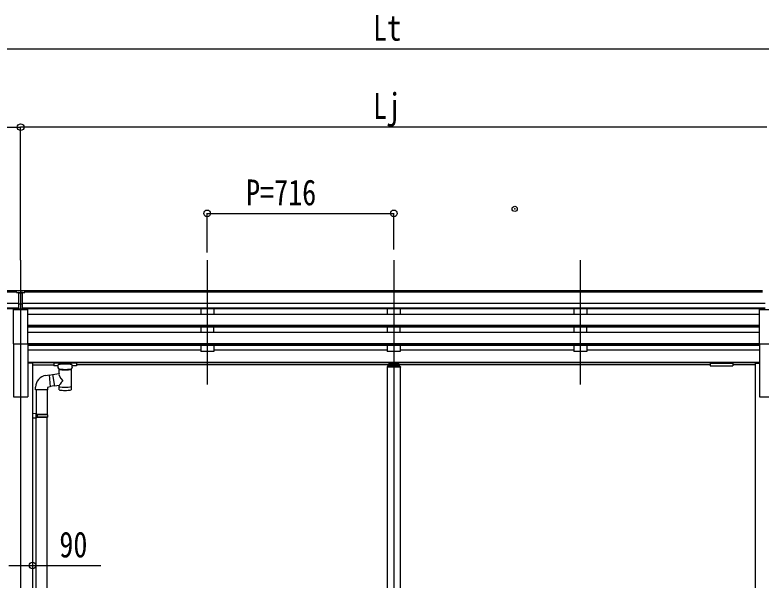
# Model space of a CAD drawing. Units: millimetres, scale not verified. Extents: x -12615 to 12615, y -8910 to 8910.
# Drawn here: x -3775 to -911, y -3294 to -1126 of the extents above; entities that cross this region are included whole.
import ezdxf
from ezdxf.enums import TextEntityAlignment as Align

# ---------------------------------------------------------------- set-up
doc = ezdxf.new("R2010")
doc.units = ezdxf.units.MM
doc.header["$LTSCALE"] = 40
doc.header["$PDMODE"] = 32
doc.header["$PDSIZE"] = 20
for name, color, linetype in [('0-3_YKK_12', 2, 'Continuous'), ('0-4_YKK_13', 4, 'Continuous'), ('0-5_YKK_A1', 4, 'Continuous'), ('0-6_YKK_D', 6, 'Continuous')]:
    doc.layers.add(name, color=color, linetype=linetype)
doc.styles.add('ＭＳ ゴシック', font='')
doc.styles.get('ＭＳ ゴシック').set_extended_font_data('MS Gothic')

msp = doc.modelspace()

# ---------------------------------------------------------------- linework, layer by layer
at = {"layer": '0-3_YKK_12'}
for p, q in [((-3036.79, -2066.08), (-3036.79, -2543.6)), ((-2320.79, -2066.08), (-2320.79, -2543.6)), ((-1604.79, -2066.08), (-1604.79, -2543.6)), ((-2320.79, -2470.49), (-2320.79, -4897.35))]:
    msp.add_line(p, q, dxfattribs=at)
msp.add_lwpolyline([(-3752.79, -2066.08), (-3752.79, -4990.49), (-3752.79, -5240.49)], dxfattribs=at)
at = {"layer": '0-4_YKK_13'}
for p, q in [((-3769.29, -2190.5), (-3769.29, -2182.66)), ((-3769.29, -2190.5), (-3759.29, -2190.5)), ((-3752.79, -2191.32), (-3759.29, -2190.92)), ((-3759.29, -2192.5), (-3746.29, -2192.5)), ((-3746.29, -2190.98), (-3752.79, -2191.3)), ((-3746.29, -2254.13), (-3746.29, -2188.85)), ((-3759.29, -2234.02), (-3752.79, -2234.19)), ((-3759.29, -2253.07), (-3752.79, -2253.46)), ((-3752.79, -2234.19), (-3746.29, -2234.02)), ((-3752.79, -2253.46), (-3746.29, -2253.07)), ((-3725.29, -2387.91), (-3725.29, -2256.12)), ((-3780.29, -2387.91), (-3725.29, -2387.91)), ((-916.29, -2387.91), (-861.29, -2387.91)), ((-3625.79, -2460.77), (-3625.79, -2471.53)), ((-3540.79, -2460.11), (-3623.79, -2460.11)), ((-3540.79, -2462.29), (-3623.79, -2462.29)), ((-3538.79, -2460.77), (-3538.79, -2471.53)), ((-3538.79, -2460.96), (-3538.79, -2462.51)), ((-2302.29, -2461.53), (-2339.29, -2461.53)), ((-2339.29, -2461.53), (-2339.29, -2469.97)), ((-2302.29, -2461.53), (-2302.29, -2469.97)), ((-1105.79, -2460.77), (-1105.79, -2471.53)), ((-1105.79, -2460.77), (-1105.79, -2471.53)), ((-1105.79, -2460.96), (-1105.79, -2462.51)), ((-1105.79, -2460.96), (-1105.79, -2462.51)), ((-1103.79, -2460.11), (-1020.79, -2460.11)), ((-1103.79, -2462.29), (-1020.79, -2462.29)), ((-1018.79, -2460.77), (-1018.79, -2471.53)), ((-3609.29, -2472.2), (-3623.79, -2472.2)), ((-3609.29, -2479), (-3609.29, -2468.73)), ((-3605.19, -2501.08), (-3605.19, -2483.49)), ((-3559.39, -2483.5), (-3559.37, -2563.8)), ((-3555.29, -2479), (-3555.29, -2468.73)), ((-3540.79, -2472.2), (-3555.29, -2472.2)), ((-2346.29, -2475.99), (-2346.29, -2477.49)), ((-2295.29, -2477.49), (-2346.29, -2477.49)), ((-2296.79, -2474.49), (-2344.79, -2474.49)), ((-2343.29, -2470.02), (-2343.29, -2474.49)), ((-2340.79, -2467.45), (-2339.29, -2467.45)), ((-2340.79, -2469.97), (-2340.79, -2474.49)), ((-2340.79, -2469.97), (-2339.29, -2469.97)), ((-2340.79, -2471.86), (-2300.79, -2471.86)), ((-2339.29, -2464.02), (-2302.29, -2464.02)), ((-2336.69, -2466.46), (-2336.69, -2466.94)), ((-2333.24, -2468.34), (-2333.24, -2468.68)), ((-2331.28, -2468.02), (-2331.28, -2468.35)), ((-2330.79, -2467.11), (-2330.79, -2469.79)), ((-2330.3, -2468.02), (-2330.3, -2468.35)), ((-2328.34, -2468.68), (-2328.34, -2468.34)), ((-2324.89, -2466.46), (-2324.89, -2466.94)), ((-2316.69, -2466.46), (-2316.69, -2466.94)), ((-2313.24, -2468.34), (-2313.24, -2468.68)), ((-2311.28, -2468.02), (-2311.28, -2468.35)), ((-2310.79, -2467.11), (-2310.79, -2469.79)), ((-2310.3, -2468.02), (-2310.3, -2468.35)), ((-2308.34, -2468.68), (-2308.34, -2468.34)), ((-2304.89, -2466.46), (-2304.89, -2466.94)), ((-2302.29, -2467.45), (-2300.79, -2467.45)), ((-2302.29, -2469.97), (-2300.79, -2469.97)), ((-2300.79, -2469.97), (-2300.79, -2474.49)), ((-2298.29, -2474.49), (-2298.29, -2470.02)), ((-2295.29, -2475.99), (-2295.29, -2477.49)), ((-1103.79, -2472.2), (-1020.79, -2472.2)), ((-3656.14, -2508.54), (-3643.62, -2506.98)), ((-3630.12, -2506.86), (-3643.45, -2508.93)), ((-3630.41, -2504.98), (-3605.19, -2501.07)), ((-3630.41, -2504.98), (-3623.39, -2550.24)), ((-3623.68, -2548.37), (-3639.78, -2550.86)), ((-3605.19, -2547.42), (-3623.39, -2550.24)), ((-3605.21, -2563.8), (-3605.19, -2547.17)), ((-3695.54, -2564.55), (-3695.54, -2553.64)), ((-3649.54, -2564.55), (-3695.54, -2564.55)), ((-3693.59, -2564.55), (-3693.59, -2655.85)), ((-3651.59, -2564.55), (-3651.59, -2658.41)), ((-3691.59, -2655.91), (-3707.59, -2655.44)), ((-3707.59, -2655.44), (-3707.59, -2673.38)), ((-3691.59, -2657.91), (-3693.59, -2657.91)), ((-3650.59, -2658.41), (-3693.59, -2658.41)), ((-3649.59, -2660.41), (-3693.59, -2660.41)), ((-3691.59, -2657.91), (-3691.59, -2655.91)), ((-3689.11, -2660.41), (-3688.68, -2658.41)), ((-3649.59, -2660.41), (-3650.59, -2658.41)), ((-3649.59, -2660.41), (-3649.59, -2668.41)), ((-3691.59, -2672.91), (-3707.59, -2673.38)), ((-3649.59, -2668.41), (-3693.59, -2668.41)), ((-3650.59, -2670.41), (-3693.59, -2670.41)), ((-3693.59, -3515.11), (-3693.59, -2672.97)), ((-3691.59, -2672.91), (-3691.59, -2670.91)), ((-3651.59, -3517.67), (-3651.59, -2670.41)), ((-3649.59, -2668.41), (-3650.59, -2670.41))]:
    msp.add_line(p, q, dxfattribs=at)
for points in [[(-3769.29, -2182.66), (-3751.29, -2182.5), (-3736.29, -2182.63)], [(-3746.29, -2254.13), (-3752.79, -2254.53), (-3759.29, -2254.13), (-3759.29, -2188.79)], [(-3746.29, -2190.46), (-3736.29, -2190.37), (-3736.29, -2182.63)], [(-3780.29, -2387.91), (-3780.29, -2256.12), (-3725.29, -2256.12)], [(-3746.29, -2235.12), (-3749.54, -2235.21), (-3752.79, -2235.29), (-3756.03, -2235.21), (-3759.29, -2235.12)], [(-916.29, -2387.91), (-916.29, -2256.12), (-861.29, -2256.12)], [(-3623.79, -2460.11), (-3624.14, -2460.11), (-3624.67, -2460.14), (-3625.12, -2460.19), (-3625.42, -2460.27), (-3625.59, -2460.37), (-3625.71, -2460.5), (-3625.78, -2460.68), (-3625.79, -2460.77)], [(-3538.79, -2460.77), (-3538.83, -2460.58), (-3538.91, -2460.44), (-3539.01, -2460.35), (-3539.11, -2460.29), (-3539.23, -2460.24), (-3539.52, -2460.18), (-3540.01, -2460.13), (-3540.55, -2460.11), (-3540.79, -2460.11)], [(-1105.79, -2460.77), (-1105.75, -2460.58), (-1105.67, -2460.44), (-1105.57, -2460.35), (-1105.47, -2460.29), (-1105.35, -2460.24), (-1105.05, -2460.18), (-1104.56, -2460.13), (-1104.02, -2460.11), (-1103.79, -2460.11)], [(-1105.79, -2460.77), (-1105.75, -2460.58), (-1105.67, -2460.44), (-1105.57, -2460.35), (-1105.47, -2460.29), (-1105.35, -2460.24), (-1105.05, -2460.18), (-1104.56, -2460.13), (-1104.02, -2460.11), (-1103.79, -2460.11)], [(-1020.79, -2460.11), (-1020.44, -2460.11), (-1019.91, -2460.14), (-1019.46, -2460.19), (-1019.15, -2460.27), (-1018.98, -2460.37), (-1018.86, -2460.5), (-1018.8, -2460.68), (-1018.79, -2460.77)], [(-3623.79, -2472.2), (-3624.14, -2472.19), (-3624.67, -2472.17), (-3625.12, -2472.12), (-3625.42, -2472.04), (-3625.59, -2471.94), (-3625.71, -2471.8), (-3625.78, -2471.62), (-3625.79, -2471.53)], [(-3605.19, -2483.49), (-3605.42, -2483.4), (-3606.78, -2482.66), (-3607.89, -2481.82), (-3608.65, -2480.95), (-3609.11, -2480.05), (-3609.28, -2479.17)], [(-3555.33, -2478.95), (-3555.3, -2479.3), (-3555.55, -2480.26), (-3556.07, -2481.14), (-3556.87, -2481.98), (-3557.99, -2482.78), (-3559.39, -2483.5)], [(-3538.79, -2471.53), (-3538.83, -2471.73), (-3538.91, -2471.86), (-3539.01, -2471.96), (-3539.11, -2472.02), (-3539.23, -2472.06), (-3539.52, -2472.13), (-3540.01, -2472.17), (-3540.55, -2472.19), (-3540.79, -2472.2)], [(-2332.26, -2468.57), (-2332.07, -2468.6), (-2331.99, -2468.6), (-2331.88, -2468.61), (-2331.71, -2468.6), (-2331.57, -2468.57), (-2331.44, -2468.53), (-2331.35, -2468.48), (-2331.3, -2468.42)], [(-2330.28, -2468.42), (-2330.22, -2468.48), (-2330.13, -2468.53), (-2330.01, -2468.57), (-2329.86, -2468.6), (-2329.69, -2468.61), (-2329.59, -2468.6), (-2329.51, -2468.6), (-2329.32, -2468.57)], [(-2312.26, -2468.57), (-2312.07, -2468.6), (-2311.99, -2468.6), (-2311.88, -2468.61), (-2311.71, -2468.6), (-2311.57, -2468.57), (-2311.44, -2468.53), (-2311.35, -2468.48), (-2311.3, -2468.42)], [(-2310.28, -2468.42), (-2310.22, -2468.48), (-2310.13, -2468.53), (-2310.01, -2468.57), (-2309.86, -2468.6), (-2309.69, -2468.61), (-2309.59, -2468.6), (-2309.51, -2468.6), (-2309.32, -2468.57)], [(-1105.79, -2471.53), (-1105.75, -2471.73), (-1105.67, -2471.86), (-1105.57, -2471.96), (-1105.47, -2472.02), (-1105.35, -2472.06), (-1105.05, -2472.13), (-1104.56, -2472.17), (-1104.02, -2472.19), (-1103.79, -2472.2)], [(-1105.79, -2471.53), (-1105.75, -2471.73), (-1105.67, -2471.86), (-1105.57, -2471.96), (-1105.47, -2472.02), (-1105.35, -2472.06), (-1105.05, -2472.13), (-1104.56, -2472.17), (-1104.02, -2472.19), (-1103.79, -2472.2)], [(-1020.79, -2472.2), (-1020.44, -2472.19), (-1019.91, -2472.17), (-1019.46, -2472.12), (-1019.15, -2472.04), (-1018.98, -2471.94), (-1018.86, -2471.8), (-1018.8, -2471.62), (-1018.79, -2471.53)], [(-3643.62, -2506.98), (-3639.61, -2552.81), (-3649.54, -2554.55), (-3649.54, -2564.55)], [(-3691.59, -2670.91), (-3693.59, -2670.91), (-3693.59, -2657.91)], [(-3689.11, -2660.41), (-3689.11, -2668.41), (-3688.68, -2670.41)]]:
    msp.add_lwpolyline(points, dxfattribs=at)
for centre, radius, start, end in [((-2344.79, -2475.99), 1.5, 90, 180), ((-2296.79, -2475.99), 1.5, 0, 90), ((-3649.63, -2553.99), 45.91, 98.14944, 179.55845)]:
    msp.add_arc(centre, radius, start, end, dxfattribs=at)
for centre, major_axis, ratio, start_param, end_param in [((-3728.22, -2192.81), (24.57, -1.51), 0.121868, 3.1422238, 3.1491027), ((-3623.79, -2462.51), (-2, 0), 0.109601, 4.712389, 6.2831853), ((-3540.79, -2462.51), (-2, 0), 0.109601, 3.1415927, 4.712389), ((-1103.79, -2462.51), (2, 0), 0.109601, 1.5707963, 3.1415927), ((-1103.79, -2462.51), (2, 0), 0.109601, 1.5707963, 3.1415927), ((-1020.79, -2462.51), (2, 0), 0.109601, 0, 1.5707963), ((-3582.29, -2468.73), (-27, 0), 0.122176, 3.1415927, 6.2831853), ((-3593.29, -2479), (-16, 0), 0.361356, 0, 0.0194874), ((-3582.28, -2483.96), (-22.92, 0.42), 0.07247, 0.0008089, 1.5716053), ((-3582.28, -2485.58), (-22.92, 0.42), 0.07247, 0.0008089, 1.5716053), ((-3582.3, -2483.96), (22.91, 0.42), 0.072511, 4.711586, 6.2823824), ((-3582.3, -2485.58), (22.91, 0.42), 0.072511, 4.711586, 6.2823824), ((-2340.79, -2470.02), (0, 2.57), 0.97237, 6.2831853, 7.8539816), ((-2330.79, -2466.46), (5.9, 0), 0.342073, 0, 3.1415927), ((-2330.79, -2461.17), (8.02, 0), 0.939674, 4.4018361, 4.5279947), ((-2330.79, -2461.5), (8.02, 0), 0.939674, 4.4018361, 4.5279947), ((-2330.79, -2460.5), (8.02, 0), 0.939674, 4.6512338, 4.7735441), ((-2330.79, -2461.17), (-8.02, 0), 0.939674, 1.7551906, 1.8813492), ((-2330.79, -2461.5), (-8.02, 0), 0.939674, 1.7551906, 1.8813492), ((-2310.79, -2466.46), (5.9, 0), 0.342073, 0, 3.1415927), ((-2310.79, -2461.17), (8.02, 0), 0.939674, 4.4018361, 4.5279947), ((-2310.79, -2461.5), (8.02, 0), 0.939674, 4.4018361, 4.5279947), ((-2310.79, -2460.5), (8.02, 0), 0.939674, 4.6512338, 4.7735441), ((-2310.79, -2461.17), (-8.02, 0), 0.939674, 1.7551906, 1.8813492), ((-2310.79, -2461.5), (-8.02, 0), 0.939674, 1.7551906, 1.8813492), ((-2300.79, -2470.02), (0, 2.57), 0.97237, 4.712389, 6.2831853), ((-3582.29, -2527.62), (22.81, -26.62), 0.234429, 3.1563334, 4.5976381), ((-3584.84, -2524.97), (-20.32, -22.25), 0.045535, 4.9756507, 6.2441899), ((-3582.29, -2563.8), (-22.92, 0), 0.101955, 6.2829723, 9.4248207), ((-3582.29, -2551.36), (-22.91, 0), 0.122865, 6.2831853, 9.424778)]:
    msp.add_ellipse(centre, major_axis=major_axis, ratio=ratio, start_param=start_param, end_param=end_param, dxfattribs=at)
for centre in [(-2330.79, -2466.94), (-2310.79, -2466.94)]:
    msp.add_ellipse(centre, major_axis=(5.9, 0), ratio=0.342073, dxfattribs=at)
at = {"layer": '0-5_YKK_A1'}
for p, q in [((-3769.29, -2184.07), (-6610.29, -2184.07)), ((-3769.29, -2189.29), (-6610.29, -2189.29)), ((-3746.29, -2189.29), (-3746.29, -2189.29)), ((-905.29, -2184.07), (-3736.29, -2184.07)), ((-905.29, -2189.29), (-3736.29, -2189.29)), ((-3759.29, -2232.82), (-6610.29, -2232.82)), ((-895.29, -2232.82), (-3746.29, -2232.82)), ((-3759.29, -2250.67), (-6610.29, -2250.67)), ((-3759.29, -2253.92), (-6610.29, -2253.92)), ((-895.29, -2250.67), (-3746.29, -2250.67)), ((-895.29, -2253.92), (-3746.29, -2253.92)), ((-3061.79, -2254.02), (-3061.79, -2274.49)), ((-3011.79, -2254.02), (-3011.79, -2274.49)), ((-2345.79, -2254.02), (-2345.79, -2274.49)), ((-2295.79, -2254.02), (-2295.79, -2274.49)), ((-1629.79, -2254.02), (-1629.79, -2274.49)), ((-1579.79, -2254.02), (-1579.79, -2274.49)), ((-916.29, -2274.49), (-3725.29, -2274.49)), ((-3011.79, -2274.49), (-3061.79, -2274.49)), ((-2295.79, -2274.49), (-2345.79, -2274.49)), ((-1579.79, -2274.49), (-1629.79, -2274.49)), ((-916.29, -2317.86), (-3725.29, -2317.86)), ((-916.29, -2319.36), (-3725.29, -2319.36)), ((-916.29, -2323.68), (-3725.29, -2323.68)), ((-916.29, -2344.6), (-3725.29, -2344.6)), ((-3061.79, -2323.68), (-3061.79, -2344.6)), ((-3011.79, -2344.6), (-3061.79, -2344.6)), ((-3011.79, -2344.6), (-3011.79, -2323.68)), ((-2345.79, -2323.68), (-2345.79, -2344.6)), ((-2295.79, -2344.6), (-2345.79, -2344.6)), ((-2295.79, -2344.6), (-2295.79, -2323.68)), ((-1629.79, -2323.68), (-1629.79, -2344.6)), ((-1579.79, -2344.6), (-1629.79, -2344.6)), ((-1579.79, -2344.6), (-1579.79, -2323.68)), ((-3725.29, -2387.91), (-3725.29, -2590.49)), ((-916.29, -2387.97), (-3725.29, -2387.97)), ((-916.29, -2389.46), (-3725.29, -2389.46)), ((-916.29, -2393.78), (-3725.29, -2393.78)), ((-3061.79, -2393.78), (-3061.79, -2416.82)), ((-3011.79, -2393.78), (-3011.79, -2416.82)), ((-2345.79, -2393.78), (-2345.79, -2416.82)), ((-2295.79, -2393.78), (-2295.79, -2416.82)), ((-1629.79, -2393.78), (-1629.79, -2416.82)), ((-1579.79, -2393.78), (-1579.79, -2416.82)), ((-3061.79, -2411.88), (-3725.29, -2411.88)), ((-3011.79, -2416.82), (-3061.79, -2416.82)), ((-2345.79, -2411.88), (-3011.79, -2411.88)), ((-2295.79, -2416.82), (-2345.79, -2416.82)), ((-1629.79, -2411.88), (-2295.79, -2411.88)), ((-1579.79, -2416.82), (-1629.79, -2416.82)), ((-916.29, -2411.88), (-1579.79, -2411.88)), ((-916.29, -2458.9), (-3725.29, -2458.9)), ((-916.29, -2460.29), (-3725.29, -2460.29)), ((-3707.59, -2461.49), (-3725.29, -2461.49)), ((-3707.59, -2461.49), (-3707.59, -5090.49)), ((-933.99, -2461.49), (-916.29, -2461.49)), ((-933.99, -2461.49), (-933.99, -5090.49)), ((-3707.59, -2467.98), (-3625.79, -2467.98)), ((-1105.79, -2467.98), (-3538.79, -2467.98)), ((-2345.79, -2477.49), (-2345.79, -4840.49)), ((-2295.79, -2477.49), (-2295.79, -4840.49)), ((-933.99, -2467.98), (-1018.79, -2467.98))]:
    msp.add_line(p, q, dxfattribs=at)
for points in [[(-3780.29, -2387.91), (-3780.29, -2590.49), (-3725.29, -2590.49)], [(-916.29, -2387.91), (-916.29, -2590.49), (-861.29, -2590.49)]]:
    msp.add_lwpolyline(points, dxfattribs=at)
msp.add_point((-1856.53, -1869.99), dxfattribs=at)
at = {"layer": '0-6_YKK_D'}
for p, q in [((-6456.79, -1256.51), (1815.21, -1256.51)), ((-6616.79, -1556.51), (-3752.79, -1556.51)), ((-3752.79, -2066.08), (-3752.79, -1555.51)), ((-3752.79, -2066.08), (-3752.79, -1555.51)), ((-888.79, -1556.51), (-3752.79, -1556.51)), ((-3036.79, -2037.19), (-3036.79, -1886.09)), ((-3036.79, -1887.09), (-2320.79, -1887.09)), ((-2320.79, -2026.06), (-2320.79, -1886.09))]:
    msp.add_line(p, q, dxfattribs=at)
msp.add_lwpolyline([(-3797.99, -3237.96), (-3707.59, -3237.96), (-3444.59, -3237.96)], dxfattribs=at)
for centre in [(-3752.79, -1556.51), (-3752.79, -1556.51), (-3036.79, -1887.09), (-2320.79, -1887.09), (-3707.59, -3237.96)]:
    msp.add_circle(centre, 12.75, dxfattribs=at)

# ---------------------------------------------------------------- texts
at = {"layer": '0-6_YKK_D', "style": 'ＭＳ ゴシック', "width": 0.8}
for s, p in [('Lt', (-2399.99, -1254.51)), ('Lj', (-2399.99, -1554.51)), ('P=716', (-2887.59, -1885.79)), ('90', (-3604.29, -3236.66))]:
    msp.add_text(s, height=98.97, dxfattribs=at).set_placement(p, align=Align.BOTTOM_LEFT)

doc.saveas('drawing.dxf')
